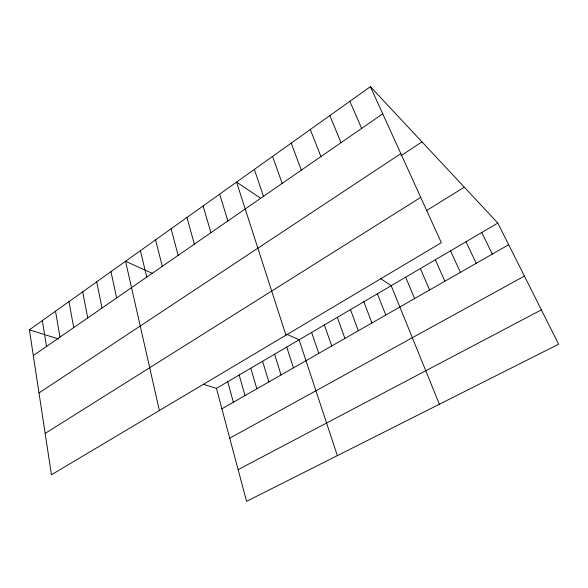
<?xml version="1.0" encoding="UTF-8"?>
<svg xmlns="http://www.w3.org/2000/svg" width="588" height="588" viewBox="0 0 588 588"><rect width="100%" height="100%" fill="white"/><g stroke="black" fill="none" stroke-linecap="round" stroke-linejoin="round"><path stroke-width="0.88" d="M370.396 86.657L441.316 242.697L51.435 474.773L29.4 329.839L370.396 86.657L497.815 223.058L558.6 344.208L246.585 501.344L216.435 388.367L203.514 384.324M33.318 355.578L382.737 113.807M38.999 392.946L400.847 153.644M400.957 155.754L421.978 141.877M45.151 433.422L420.721 197.377M426.256 210.747L464.322 187.197M216.435 388.367L497.815 223.058M221.889 408.807L508.694 244.733M229.732 438.185L524.415 276.073M238.118 469.628L541.372 309.861M29.4 329.839L58.66 338.989M152.285 273.369L125.545 261.27L159.399 410.505M287.003 334.337L299.094 339.805L337.365 455.626M260.624 198.244L236.545 182.111L285.944 335.182M380.62 278.602L391.204 285.695L439.383 404.25M481.778 232.481L492.303 254.112M466.019 241.741L476.214 263.314M450.533 250.833L460.397 272.362M435.318 259.778L444.866 281.248M349.875 101.29L361.62 128.419M420.361 268.562L429.6 289.98M405.654 277.198L414.606 298.557M329.846 115.571L341.025 142.671M377.4 293.802L385.787 315.043M310.295 129.514L320.93 156.577M363.825 301.776L371.947 322.966M291.207 143.127L301.313 170.145M350.47 309.626L358.327 330.757M337.321 317.351L344.928 338.416M272.56 156.43L282.166 183.39M324.378 324.951L331.742 345.964M311.633 332.44L318.769 353.388M254.347 169.417L263.475 196.333M286.738 347.067L293.419 367.89M274.574 354.211L281.035 374.975M219.647 194.165L227.887 220.956M262.601 361.245L268.848 381.943M250.797 368.184L256.838 388.815M203.117 205.954L210.938 232.679M239.176 375.012L245.012 395.577M186.94 217.486L194.363 244.145M227.718 381.737L233.362 402.243M171.101 228.783L178.149 255.368M155.599 239.838L162.273 266.349M140.414 250.664L146.735 277.102M110.97 271.663L116.622 297.94M96.697 281.843L102.025 308.038M82.702 291.824L87.73 317.932M68.98 301.607L73.721 327.626M55.529 311.199L59.983 337.13M42.336 320.607L46.518 346.442"/></g></svg>
